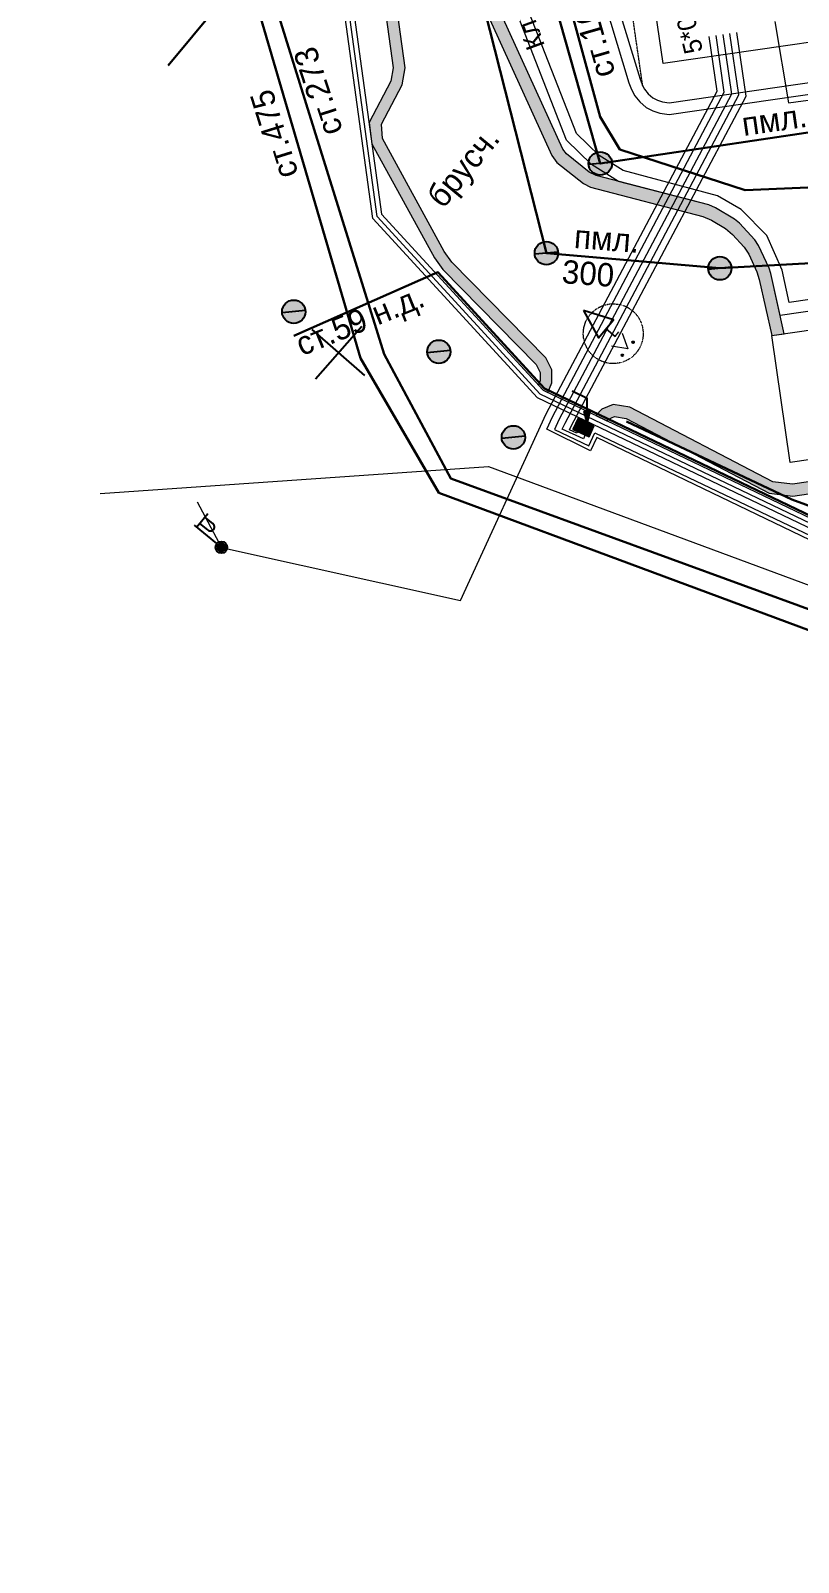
# Model space of a CAD drawing. Header units: millimetres. Extents: x -2893842 to -949497, y -1203244 to 262218.
# Drawn here: x -2398685 to -2365771, y -761170 to -695531 of the extents above; entities that cross this region are included whole.
import ezdxf

# ---------------------------------------------------------------- set-up
doc = ezdxf.new("R2010")
doc.units = ezdxf.units.MM
doc.linetypes.add('g5_01_5x1_5', pattern=[1.5, 0.75, -0.75])
doc.layers.get('0').update_dxf_attribs({"lineweight": 5})
for name, color, linetype in [('!!!_ Размеры', 7, 'Continuous'), ('02_сетка', 253, 'Continuous'), ('03_Здания и строения', 253, 'Continuous'), ('06_Инженерно-технические сооружения', 253, 'Continuous'), ('07_Объекты электропередачи', 253, 'Continuous'), ('10_Границы покрытий и угодий', 253, 'Continuous'), ('13_Растительность', 253, 'Continuous'), ('14_Ограждения', 253, 'Continuous'), ('30_Канализация', 253, 'Continuous'), ('31_Водопровод', 253, 'Continuous'), ('33_Газопровод', 253, 'Continuous'), ('35_Телефон', 253, 'Continuous'), ('37_Кабель низкого напряжения', 253, 'Continuous'), ('44_Крышки колодцев', 253, 'Continuous')]:
    doc.layers.add(name, color=color, linetype=linetype)
doc.styles.add('LIKE32', font='peteri.shx')
doc.styles.add('LIKE36', font='pragmai.shx')
doc.styles.add('Line_GUGK', font='')
doc.styles.get('Line_GUGK').set_extended_font_data('Bm431', italic=True)
doc.linetypes.add('g5_119_3', pattern='A,4,-1,[31,GUGK_2005.shx,S=0.1,R=0,X=0,Y=0],4,[31,GUGK_2005.shx,S=0.1,R=180,X=0,Y=0],-1', length=10)
doc.linetypes.add('g5_121_g', pattern='A,4,-0.4,["Г",Line_GUGK,S=1,R=0,X=0,Y=-0.5],-1.2,12', length=17.6)
doc.linetypes.add('g5_122_d', pattern='A,1,-1,1.5,-0.4,["Др",Line_GUGK,S=1,R=0,X=0,Y=-0.5],-2.4,1.5,-1,4,-1,4,-1,3', length=21.8)
doc.linetypes.add('g5_122_k', pattern='A,1,-1,1.5,-0.4,["К",Line_GUGK,S=1,R=0,X=0,Y=-0.5],-1.5,1.5,-1,4,-1,4,-1,3', length=20.9)
doc.linetypes.add('g5_122_kn', pattern='A,1,-1,1.5,-0.4,["Кн",Line_GUGK,S=1,R=0,X=0,Y=-0.5],-2.4,1.5,-1,4,-1,4,-1,3', length=21.8)
doc.linetypes.add('g5_122_v', pattern='A,1,-1,1.5,-0.4,["В",Line_GUGK,S=1,R=0,X=0,Y=-0.5],-1.5,1.5,-1,4,-1,4,-1,3', length=20.9)
doc.linetypes.add('g5_133_t', pattern='A,2,[27,GUGK_2005.shx,S=0.4,R=0,X=0,Y=0],2,-1', length=5)
doc.linetypes.add('g5_280_1', pattern='A,0.001,[21,GUGK_2005.shx,S=1,R=180,X=0,Y=0],2', length=2.001)
doc.linetypes.add('g5_472', pattern='A,0,-4,[25,GUGK_2005.shx,S=0.4,R=0,X=0,Y=-0.2],0', length=4)

# ---------------------------------------------------------------- blocks, each defined once
blk = doc.blocks.new('BL_333')
at = {"color": 0}
for p, q in [((0, -3), (0, 3)), ((-3, 0), (3, 0))]:
    blk.add_line(p, q, dxfattribs=at)
blk = doc.blocks.new('g5_117')
h = blk.add_hatch(color=255)
h.paths.add_polyline_path([(-0.299, 0.352), (0.352, -0.299, 0.177899), (0.463, 0, 0.639215)])
h.paths.add_polyline_path([(-0.352, 0.299, 0.177899), (-0.463, 0, 0.639215), (0.299, -0.352)])
at = {"color": 0}
blk.add_lwpolyline([(0.354, -0.354), (-0.354, 0.354)], dxfattribs=at)
blk.add_circle((0, 0), 0.5, dxfattribs=at)
blk = doc.blocks.new('g5_113c')
blk.add_hatch(color=255).paths.add_polyline_path([(-0.331, 0.029), (0.331, 0.029), (0.331, 0.471), (-0.331, 0.471)])
at = {"color": 0}
blk.add_lwpolyline([(-0.375, 0), (0.375, 0), (0.375, 0.5), (-0.375, 0.5)], close=True, dxfattribs=at)
blk = doc.blocks.new('g5_113b')
blk.add_hatch(color=0).paths.add_polyline_path([(0, 0), (0.066, 0.482), (0.285, 0.395)])
at = {"color": 0}
blk.add_lwpolyline([(0.175, 0.439), (0.383, 0.957), (-0.089, 1.496)], dxfattribs=at)
blk.add_lwpolyline([(0, 0), (0.066, 0.482), (0.285, 0.395)], close=True, dxfattribs=at)
blk = doc.blocks.new('g5_390_8')
at = {"color": 0}
blk.add_line((-0.5, 0.5), (0.5, 0.5), dxfattribs=at)
blk.add_lwpolyline([(0, 1.75), (-0.5, 0.5), (0.5, 0.5), (0, 1.75)], dxfattribs=at)
at = {"color": 0, "lineweight": 20}
blk.add_lwpolyline([(0, 0), (0, 0.5), (0, 0), (0.25, 0)], dxfattribs=at)
blk = doc.blocks.new('g5_416')
at = {"linetype": 'Continuous', "lineweight": 20}
blk.add_lwpolyline([(0.362, 0.6), (0, 0), (-0.362, 0.6)], dxfattribs=at)
at = {"linetype": 'Continuous'}
for centre in [(-0.362, 0), (0.362, 0)]:
    blk.add_circle(centre, 0.0375, dxfattribs=at)
blk = doc.blocks.new('g5_110_1a')
h = blk.add_hatch(color=255)
edge = h.paths.add_edge_path()
edge.add_arc((0, 0), 0.212, 0, 360)
at = {"color": 0}
for p, q in [((0, 0.25), (0, 1.5)), ((0, 1.375), (0.75, 1.375))]:
    blk.add_line(p, q, dxfattribs=at)
blk.add_lwpolyline([(0.2, 1.375), (0.2, 0.932, 1.040016), (0.55, 0.932), (0.55, 1.375)], format="xyb", dxfattribs=at)
blk.add_circle((0, 0), 0.25, dxfattribs=at)
blk = doc.blocks.new('Топо_07.04.17')
at = {"layer": '06_Инженерно-технические сооружения', "linetype": 'Continuous', "lineweight": 20}
for points in [[(-513401, -543443), (-513225, -543685), (-513029, -543808), (-512818, -543412), (-512756, -542862), (-512946, -542315), (-516493, -537785), (-516764, -537301), (-518855, -532187), (-518823, -531570), (-517759, -530003), (-517549, -529294), (-518202, -502746), (-518652, -504816), (-518051, -529227), (-518217, -529786), (-519346, -531449), (-519325, -532360), (-517215, -537518), (-516910, -538063), (-513391, -542558), (-513266, -542918), (-513304, -543261)], [(-503217, -542461), (-502676, -542444), (-502955, -539812), (-503007, -539580), (-503343, -538563), (-503483, -538302), (-504056, -537519), (-504250, -537324), (-505004, -536743), (-505263, -536596), (-509920, -534799), (-510207, -534614), (-511086, -533729), (-511216, -533518), (-513798, -525585), (-514312, -525753), (-511714, -533732), (-511531, -534047), (-510509, -535076), (-510220, -535262), (-505573, -537055), (-505230, -537250), (-504669, -537683), (-504400, -537964), (-503961, -538564), (-503807, -538879), (-503545, -539672), (-503477, -540007)], [(-471469, -551393), (-471478, -550894), (-488299, -551199), (-489144, -550931), (-490999, -549788), (-491825, -549543), (-495256, -549603), (-495899, -549393), (-496511, -548861), (-497108, -548696), (-503051, -548894), (-503880, -548694), (-509615, -544820), (-510303, -544635), (-510817, -544775), (-511094, -545019), (-510652, -545296), (-510573, -545227), (-510302, -545153), (-509826, -545281), (-504085, -549159), (-503102, -549396), (-497168, -549198), (-496753, -549312), (-496150, -549837), (-495331, -550104), (-491893, -550044), (-491204, -550249), (-489354, -551388), (-488372, -551701)]]:
    blk.add_hatch(color=7, dxfattribs=at).paths.add_polyline_path(points)
at = {"layer": '02_сетка', "color": 3, "linetype": 'Continuous'}
for p, q in [((-522862, -542095), (-520641, -540079)), ((-520743, -542198), (-522760, -539976))]:
    blk.add_line(p, q, dxfattribs=at)
at = {"layer": '03_Здания и строения', "color": 7, "linetype": 'Continuous', "lineweight": 20}
for points in [[(-506535, -530351), (-506751, -523354), (-494756, -522984), (-494540, -529980)], [(-503217, -542461), (-481317, -541785), (-481148, -547282), (-503048, -547958)]]:
    blk.add_lwpolyline(points, close=True, dxfattribs=at)
at = {"layer": '06_Инженерно-технические сооружения', "color": 7, "linetype": 'Continuous', "lineweight": 20}
blk.add_lwpolyline([(-513401, -543443), (-513225, -543685), (-513029, -543808), (-512818, -543412), (-512756, -542862), (-512946, -542315), (-516493, -537785), (-516764, -537301), (-518855, -532187), (-518823, -531570), (-517759, -530003), (-517549, -529294), (-518202, -502746), (-518652, -504816), (-518051, -529227), (-518217, -529786), (-519346, -531449), (-519325, -532360), (-517215, -537518), (-516910, -538063), (-513391, -542558), (-513266, -542918), (-513304, -543261)], close=True, dxfattribs=at)
at = {"layer": '06_Инженерно-технические сооружения', "color": 7, "linetype": 'g5_280_1', "lineweight": 20}
for points in [[(-513029, -543808), (-512818, -543412), (-512756, -542862), (-512946, -542315), (-516493, -537785), (-516764, -537301), (-518855, -532187), (-518823, -531570), (-517759, -530003), (-517549, -529294), (-518202, -502746)], [(-502676, -542444), (-502955, -539812), (-503007, -539580), (-503343, -538563), (-503483, -538302), (-504056, -537519), (-504250, -537324), (-505004, -536743), (-505263, -536596), (-509920, -534799), (-510207, -534614), (-511086, -533729), (-511216, -533518), (-513798, -525585)], [(-471478, -550894), (-488299, -551199), (-489144, -550931), (-490999, -549788), (-491825, -549543), (-495256, -549603), (-495899, -549393), (-496511, -548861), (-497108, -548696), (-503051, -548894), (-503880, -548694), (-509615, -544820), (-510303, -544635), (-510817, -544775), (-511094, -545019)]]:
    blk.add_lwpolyline(points, dxfattribs=at)
at = {"layer": '06_Инженерно-технические сооружения', "color": 7, "linetype": 'Continuous', "lineweight": 20}
for points in [[(-514312, -525753), (-511714, -533732), (-511531, -534047), (-510509, -535076), (-510220, -535262), (-505573, -537055), (-505230, -537250), (-504669, -537683), (-504400, -537964), (-503961, -538564), (-503807, -538879), (-503545, -539672), (-503477, -540007), (-503217, -542461), (-502676, -542444), (-502955, -539812), (-503007, -539580), (-503343, -538563), (-503483, -538302), (-504056, -537519), (-504250, -537324), (-505004, -536743), (-505263, -536596), (-509920, -534799), (-510207, -534614), (-511086, -533729), (-511216, -533518), (-513798, -525585)], [(-497108, -548696), (-503051, -548894), (-503880, -548694), (-509615, -544820), (-510303, -544635), (-510817, -544775), (-511094, -545019), (-510652, -545296), (-510573, -545227), (-510302, -545153), (-509826, -545281), (-504085, -549159), (-503102, -549396), (-497168, -549198)]]:
    blk.add_lwpolyline(points, dxfattribs=at)
at = {"layer": '10_Границы покрытий и угодий', "color": 7, "linetype": 'g5_01_5x1_5', "lineweight": 20}
blk.add_lwpolyline([(-507509, -531211), (-507781, -522385), (-472391, -521293), (-471552, -548491)], dxfattribs=at)
blk.add_lwpolyline([(-511058, -542283), (-511137, -542131), (-511203, -541942), (-511223, -541857), (-511240, -541729), (-511246, -541599), (-511241, -541505), (-511228, -541400), (-511208, -541304), (-511172, -541184), (-511084, -540989), (-511038, -540914), (-510969, -540817), (-510873, -540709), (-510743, -540595), (-510743, -540595), (-510583, -540490), (-510449, -540426), (-510449, -540426), (-510257, -540364), (-510027, -540332), (-509871, -540333), (-509590, -540385), (-509486, -540421), (-509424, -540448), (-509348, -540486), (-509228, -540561), (-509076, -540685), (-508944, -540831), (-508881, -540921), (-508815, -541037), (-508731, -541250), (-508692, -541421), (-508692, -541421), (-508678, -541595), (-508688, -541775), (-508716, -541923), (-508734, -541988), (-508792, -542143), (-508883, -542309), (-508949, -542403), (-509036, -542504), (-509161, -542617), (-509263, -542691), (-509344, -542739), (-509431, -542783), (-509536, -542825), (-509536, -542825), (-509679, -542866), (-509761, -542882), (-509833, -542891), (-509905, -542896), (-509905, -542896), (-510075, -542893), (-510075, -542893), (-510246, -542866), (-510377, -542828), (-510504, -542778), (-510602, -542727), (-510683, -542676), (-510757, -542622), (-510835, -542555), (-510904, -542486), (-510990, -542382)], close=True, dxfattribs=at)
at = {"layer": '14_Ограждения', "color": 7, "linetype": 'Continuous', "lineweight": 20}
for points in [[(-519840, -510292), (-519253, -535413), (-513225, -543685), (-496400, -554220), (-488324, -558277), (-477682, -564467), (-467801, -572647), (-462771, -578808), (-462771, -578808), (-447048, -597015)], [(-447187, -597466), (-463077, -579065), (-468086, -572931), (-477912, -564796), (-488514, -558629), (-496597, -554569), (-513503, -543983), (-519650, -535548), (-520241, -510253)]]:
    blk.add_lwpolyline(points, dxfattribs=at)
at = {"layer": '14_Ограждения', "color": 7, "linetype": 'g5_472', "lineweight": 20}
blk.add_lwpolyline([(-417936, -608061), (-432736, -600940), (-435788, -597400), (-438056, -595898), (-440809, -595548), (-447117, -597241), (-462924, -578936), (-467944, -572789), (-477797, -564631), (-488419, -558453), (-496499, -554395), (-513364, -543834), (-519452, -535480), (-520040, -510272), (-518421, -502813), (-523269, -498138), (-524202, -495423), (-524510, -494917)], dxfattribs=at)
at = {"layer": '30_Канализация', "color": 132, "linetype": 'g5_122_kn', "lineweight": 30}
blk.add_lwpolyline([(-527625, -528045), (-520536, -521242), (-520757, -510329), (-525393, -495352), (-510962, -488663), (-488021, -465539), (-485958, -464208)], dxfattribs=at)
at = {"layer": '30_Канализация', "color": 12, "linetype": 'g5_122_k', "lineweight": 30}
blk.add_lwpolyline([(-485157, -543224), (-485300, -539709), (-485414, -533877), (-498068, -533892), (-509693, -534306), (-514295, -506339), (-518071, -483465)], dxfattribs=at)
at = {"layer": '30_Канализация', "color": 3, "linetype": 'g5_122_d', "lineweight": 30}
blk.add_lwpolyline([(-481719, -540699), (-505103, -539344), (-512420, -537863), (-516440, -508485), (-505260, -499283), (-487515, -490484), (-476758, -485792)], dxfattribs=at)
at = {"layer": '30_Канализация', "color": 7, "linetype": 'Continuous', "lineweight": 20}
for points in [[(-509065, -522997), (-507592, -530901), (-507509, -531211), (-507449, -531358), (-507316, -531567), (-507133, -531757), (-506948, -531887), (-506743, -531982), (-506459, -532049), (-482294, -531303)], [(-482777, -541029), (-502760, -541646), (-502955, -539812), (-503007, -539580), (-503343, -538563), (-503483, -538302), (-504056, -537519), (-504250, -537324), (-505004, -536743), (-505263, -536596), (-509001, -535154), (-510068, -534299), (-511020, -533152), (-513038, -525534)]]:
    blk.add_lwpolyline(points, dxfattribs=at)
blk.add_lwpolyline([(-513069, -521379), (-509892, -521281), (-509721, -522718), (-509498, -523261), (-508081, -531006), (-508007, -531311), (-507896, -531587), (-507712, -531877), (-507460, -532139), (-507198, -532322), (-506907, -532457), (-506528, -532551), (-482778, -531818), (-482525, -540031), (-483000, -540536), (-502312, -541132), (-502460, -539731), (-502939, -538179), (-503918, -536948), (-504860, -536249), (-508750, -534715), (-509701, -533959), (-510565, -532917), (-512547, -525438)], close=True, dxfattribs=at)
at = {"layer": '31_Водопровод', "color": 4, "linetype": 'g5_122_v', "lineweight": 30}
for points in [[(-477413, -545182), (-486191, -537379), (-503656, -536144), (-508795, -533797), (-509467, -532321), (-513897, -503738), (-523249, -474965), (-517028, -474636), (-520995, -463686)], [(-445695, -717305), (-443108, -656656), (-443570, -638177), (-445626, -623108), (-448947, -611020), (-458649, -594395), (-475770, -572034), (-499702, -555931), (-517584, -546996), (-519821, -541376), (-524993, -514348), (-529219, -501113), (-530095, -497497)], [(-446329, -717112), (-443585, -655724), (-444310, -638244), (-446355, -623258), (-449645, -611281), (-459296, -594789), (-476002, -572668), (-500717, -556370), (-518156, -547544), (-520844, -541438), (-525472, -514801), (-529282, -502721), (-529219, -501113)], [(-509825, -545420), (-503159, -549540), (-494080, -554072), (-478672, -553564), (-478500, -546802)]]:
    blk.add_lwpolyline(points, dxfattribs=at)
at = {"layer": '33_Газопровод', "color": 5, "linetype": 'g5_121_g', "lineweight": 30}
blk.add_lwpolyline([(-523572, -540167), (-517135, -538149), (-513156, -543610), (-496351, -554133), (-488276, -558189), (-481238, -562283), (-479068, -549726), (-479136, -546872)], dxfattribs=at)
at = {"layer": '35_Телефон', "color": 6, "linetype": 'g5_133_t', "lineweight": 20}
blk.add_lwpolyline([(-532595, -545933), (-515911, -546663), (-500605, -554394), (-475132, -571001), (-471991, -574105), (-447904, -601332)], dxfattribs=at)
at = {"layer": '37_Кабель низкого напряжения', "color": 1, "linetype": 'g5_119_3', "lineweight": 20}
for points in [[(-528504, -546758), (-527685, -548820), (-517763, -552244), (-513203, -544697), (-504370, -531784), (-504442, -529427)], [(-468270, -574833), (-467766, -574262), (-468075, -573881), (-477945, -565662), (-496848, -554952), (-511160, -545950), (-511502, -546486), (-513251, -545356), (-512951, -544860), (-504067, -531873), (-504142, -529418)], [(-503843, -529409), (-503763, -531981), (-512699, -545022), (-512931, -545406), (-511551, -546275), (-511226, -545744), (-496712, -554790), (-478561, -565016), (-477789, -565445), (-467886, -573678), (-459094, -584438), (-449489, -590451), (-445052, -595926)], [(-511640, -545779), (-511741, -545953), (-512593, -545427), (-512446, -545185), (-503461, -532050), (-503543, -529400)], [(-511948, -545593), (-511992, -545674), (-512286, -545500), (-512194, -545347), (-503158, -532139), (-503243, -529390)], [(-501575, -529107), (-501382, -532625), (-483022, -532232), (-482792, -538785), (-482725, -543003)]]:
    blk.add_lwpolyline(points, dxfattribs=at)
at = {"layer": '02_сетка', "color": 92, "xscale": 500.0000000002746, "yscale": 500.0000000002746, "zscale": 500.0000000002746, "rotation": 42.22816425403256}
blk.add_blockref('BL_333', (-521752, -541087), dxfattribs=at)
at = {"layer": '07_Объекты электропередачи', "color": 7, "linetype": 'Continuous', "lineweight": 20}
for name, p, xscale, yscale, zscale, rotation in [('g5_113b', (-511506, -545276, 19420), 1000.000000000001, 1000.000000000001, 1000.000000000001, 15.400122456236), ('g5_113c', (-511548, -545250, 19420), 999.9999999999985, 999.9999999999985, 999.9999999999985, 148.8773045098696), ('g5_110_1a', (-527685, -548820, 19420), 999.9999999999995, 999.9999999999995, 999.9999999999995, 43.98139083737546)]:
    blk.add_blockref(name, p, dxfattribs=dict(at, xscale=xscale, yscale=yscale, zscale=zscale, rotation=rotation))
at = {"layer": '13_Растительность', "color": 7, "linetype": 'Continuous', "lineweight": 20, "xscale": 999.9999999999995, "yscale": 999.9999999999995, "zscale": 999.9999999999995, "rotation": 43.98139083737546}
for name, p in [('g5_390_8', (-509900, -541737, -67200)), ('g5_416', (-509419, -542325, -67200))]:
    blk.add_blockref(name, p, dxfattribs=at)
at = {"layer": '44_Крышки колодцев', "color": 7, "linetype": 'Continuous', "lineweight": 20, "xscale": 999.9999999999995, "yscale": 999.9999999999995, "zscale": 999.9999999999995, "rotation": 43.98139083737546}
for p in [(-509693, -534306, 19420), (-512420, -537863, 19420), (-523465, -539135, -67200), (-505103, -539344, 19420), (-517480, -541539, -67200), (-514716, -545546, -67200)]:
    blk.add_blockref('g5_117', p, dxfattribs=at)
at = {"layer": '10_Границы покрытий и угодий', "color": 7, "linetype": 'Continuous', "lineweight": 15, "style": 'LIKE36'}
blk.add_text('брусч.', height=1000, rotation=43.98139, dxfattribs=at).set_placement((-516614, -535514, -67200))
at = {"layer": '30_Канализация', "color": 7, "linetype": 'Continuous', "lineweight": 15}
for s, height, rotation, style, p in [('Кл', 800, 103.55255, 'LIKE36', (-511475, -529017, -67200)), ('пмл.150', 1000, 1.78386, 'LIKE32', (-503451, -533829, -67200)), ('пмл.', 1000, 349.16715, 'LIKE32', (-511241, -537771, -67200)), ('300', 1000, 349.16715, 'LIKE32', (-511931, -539208, -67200))]:
    blk.add_text(s, height=height, rotation=rotation, dxfattribs=dict(at, style=style)).set_placement(p)
at = {"layer": '31_Водопровод', "color": 7, "linetype": 'Continuous', "lineweight": 15, "style": 'LIKE32'}
for s, rotation, p in [('ст.100', 99.62807, (-508603, -530561, -67200)), ('ст.273', 101.527, (-520486, -531679, 517900)), ('ст.475', 100.8533, (-522590, -533297, 517900))]:
    blk.add_text(s, height=1000, rotation=rotation, dxfattribs=at).set_placement(p)
at = {"layer": '33_Газопровод', "color": 7, "linetype": 'Continuous', "lineweight": 15, "style": 'LIKE32'}
blk.add_text('ст.59 н.д.', height=1000, rotation=15.61003, dxfattribs=at).set_placement((-523336, -541073, -67200))
at = {"layer": '37_Кабель низкого напряжения', "color": 7, "linetype": 'Continuous', "lineweight": 15, "style": 'LIKE32'}
blk.add_text('5*0,4 кВ', height=800, rotation=97.14809, dxfattribs=at).set_placement((-504770, -530016, -9700))

msp = doc.modelspace()

# ---------------------------------------------------------------- block references
at = {"layer": '!!!_ Размеры', "color": 1, "lineweight": 0, "rotation": 6.471407436947433}
msp.add_blockref('Топо_07.04.17', (-1928038.79367, -112877.83782), dxfattribs=at)

doc.saveas('drawing.dxf')
